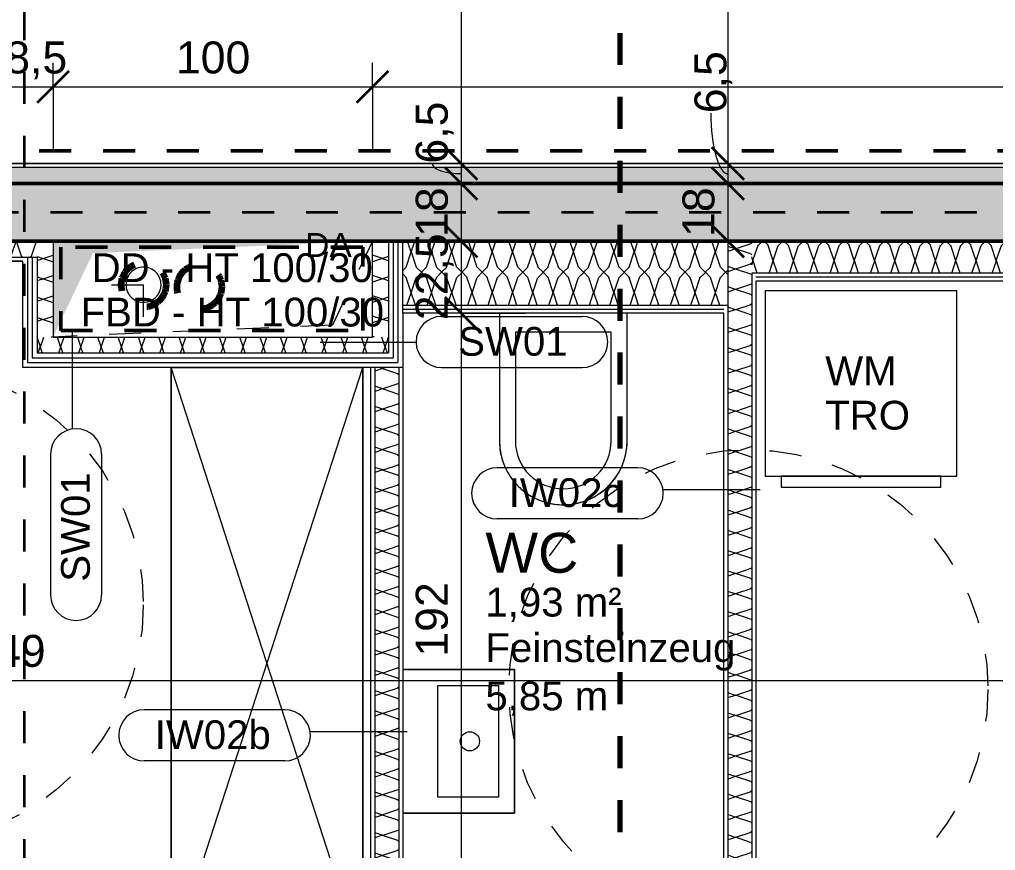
# Model space of a CAD drawing. Header units: metres. Extents: x 3 to 50, y 58.8 to 100.4.
# Drawn here: x 22.153 to 25.208, y 76.394 to 78.994 of the extents above; entities that cross this region are included whole.
import ezdxf

# ---------------------------------------------------------------- set-up
doc = ezdxf.new("R2010")
doc.units = ezdxf.units.M
for name, pattern in [('Achse', [0.009, 0.005, -0.002, 0, -0.002]), ('Strich Punkt', [0.015875, 0.00635, -0.004763, 0, -0.004763]), ('Strich Punkt Mittel', [0.015875, 0.00635, -0.004763, 0, -0.004763]), ('Verdeckt', [0.003, 0.002, -0.001])]:
    doc.linetypes.add(name, pattern=pattern)
for name, color, linetype, lineweight in [('A-DETL-GENF_', 92, 'Continuous', 13), ('A_2D', 7, 'Continuous', 13), ('A_Bemassung-50_', 4, 'Continuous', 9), ('A_Bemassung_', 4, 'Continuous', 9), ('A_Beschriftung_', 7, 'Continuous', 9), ('A_Brandabschnitte', 30, 'Verdeckt', 50), ('A_Decken', 8, 'Continuous', 13), ('A_Durchbruch_Projektion', 8, 'Verdeckt', 5), ('A_Kanal_RW', 150, 'Strich Punkt', 100), ('A_Kanal_SW', 34, 'Strich Punkt', 100), ('A_Moebel', 6, 'Continuous', 13), ('A_Raeume_', 7, 'Continuous', 5), ('A_Raeume_Beschriftung_', 7, 'Continuous', 9), ('A_Raster_', 1, 'Continuous', 9), ('A_Sanitaer', 3, 'Continuous', 13), ('A_Waende', 7, 'Continuous', 13), ('G-ANNO-SYMB_', 111, 'Continuous', 9), ('P-PIPE', 3, 'Continuous', 5), ('P-PIPE-CNTR', 3, 'Continuous', 5), ('Text', 130, 'Continuous', 9)]:
    doc.layers.add(name, color=color, linetype=linetype, lineweight=lineweight)
doc.styles.add('Arial_2', font='arial.ttf', dxfattribs={"height": 0.125})
doc.styles.add('Arial_3', font='arial.ttf', dxfattribs={"height": 0.09})
doc.styles.add('Arial_5', font='arial.ttf', dxfattribs={"height": 0.1})
doc.styles.add('Arial_7', font='arial.ttf', dxfattribs={"height": 0.075})
doc.dimstyles.new('WGA-Bemaßung', dxfattribs={"dimscale": 0.3048, "dimtxt": 0.102026, "dimasz": 0.328084, "dimexe": 0.246063, "dimexo": 0.0625, "dimgap": 0.04101, "dimtad": 1, "dimdec": 1, "dimlfac": 100, "dimrnd": 0.5, "dimdsep": 46, "dimtxsty": 'Arial_5', "dimblk1": 'OBLIQUE', "dimblk2": 'OBLIQUE', "dimsah": 1, "dimcen": 0.09, "dimdle": 0.246063, "dimazin": 2, "dimtfac": 1, "dimtdec": 4, "dimtix": 1, "dimtmove": 0, "dimatfit": 3, "dimfxl": 0.656168, "dimfxlon": 1, "dimtvp": 1, "dimtolj": 1, "dimtzin": 0, "dimarcsym": 2})
doc.dimstyles.new('WGA-Bemaßung_1', dxfattribs={"dimscale": 0.3048, "dimtxt": 0.102026, "dimasz": 0.328084, "dimexe": 0.246063, "dimexo": 0.0625, "dimgap": 0.04101, "dimtad": 1, "dimdec": 1, "dimlfac": 100, "dimrnd": 0.5, "dimdsep": 46, "dimtxsty": 'Arial_5', "dimblk1": 'OBLIQUE', "dimblk2": 'OBLIQUE', "dimsah": 1, "dimcen": 0.09, "dimdle": 0.246063, "dimazin": 2, "dimtfac": 1, "dimtdec": 4, "dimtix": 1, "dimtmove": 1, "dimatfit": 3, "dimfxl": 0.656168, "dimfxlon": 1, "dimtvp": 1, "dimtolj": 1, "dimtzin": 0, "dimarcsym": 2})
doc.dimstyles.new('WGA-Bemaßung_3', dxfattribs={"dimscale": 0.3048, "dimtxt": 0.102026, "dimasz": 0.328084, "dimexe": 0.246063, "dimexo": 0.0625, "dimgap": 0.04101, "dimtad": 1, "dimdec": 1, "dimlfac": 100, "dimrnd": 0.5, "dimdsep": 46, "dimtxsty": 'Arial_5', "dimblk1": 'OBLIQUE', "dimblk2": 'OBLIQUE', "dimsah": 1, "dimcen": 0.09, "dimdle": 0.246063, "dimazin": 2, "dimtfac": 1, "dimtdec": 4, "dimtix": 1, "dimtmove": 0, "dimatfit": 3, "dimfxl": 0.656168, "dimfxlon": 1, "dimtvp": 1, "dimtolj": 1, "dimtzin": 0, "dimarcsym": 2})

# ---------------------------------------------------------------- blocks, each defined once
blk = doc.blocks.new('Symbol_Schatten - Bodendurchbruch_Schatten-V47-263_PP_02OG_BT1')
at = {"layer": 'A-DETL-GENF_'}
blk.add_hatch(color=256, dxfattribs=at).paths.add_polyline_path([(-0.5, -0.15), (-0.375, 0.1125), (0.4995, 0.15), (-0.5, 0.15), (-0.5, 0)])
blk = doc.blocks.new('Symbol_Schatten_Verdeckt_unten - Bodendurchbruch_Schatten_Verdeckt_unten-5766260-263_PP_02OG_BT1')
at = {"layer": 'A_Durchbruch_Projektion'}
for p, q in [((-0.375, 0.1125), (0.5, 0.15)), ((-0.5, -0.15), (-0.375, 0.1125))]:
    blk.add_line(p, q, dxfattribs=at)
blk = doc.blocks.new('Sani_Waschmaschine - 600x600-V41-263_PP_02OG_BT1')
at = {"layer": 'A_Sanitaer'}
for p, q in [((0.5675, 0.5666), (-0.0325, 0.5666)), ((-0.0325, 0.5666), (-0.0325, -0.0134)), ((0.5675, -0.0134), (0.5675, 0.5666)), ((-0.0325, -0.0134), (0.5675, -0.0134)), ((0.0175, -0.0134), (0.0175, -0.0484)), ((0.0238, -0.0134), (0.0175, -0.0134)), ((0.5175, -0.0134), (0.0175, -0.0134)), ((0.0423, -0.0134), (0.0238, -0.0134)), ((0.0721, -0.0134), (0.0423, -0.0134)), ((0.1116, -0.0134), (0.0721, -0.0134)), ((0.159, -0.0134), (0.1116, -0.0134)), ((0.2119, -0.0134), (0.159, -0.0134)), ((0.2675, -0.0134), (0.2119, -0.0134)), ((0.3231, -0.0134), (0.2675, -0.0134)), ((0.376, -0.0134), (0.3231, -0.0134)), ((0.4234, -0.0134), (0.376, -0.0134)), ((0.463, -0.0134), (0.4234, -0.0134)), ((0.4928, -0.0134), (0.463, -0.0134)), ((0.5112, -0.0134), (0.4928, -0.0134)), ((0.5175, -0.0134), (0.5112, -0.0134)), ((0.5175, -0.0484), (0.5175, -0.0134)), ((0.0175, -0.0484), (0.5175, -0.0484)), ((0.0175, -0.0484), (0.5175, -0.0484))]:
    blk.add_line(p, q, dxfattribs=at)
blk = doc.blocks.new('Sani_WC-Wandbasierend - 400x600-V69-263_PP_02OG_BT1')
at = {"layer": 'A_Sanitaer', "lineweight": 5}
for p, q in [((-0.075, 0.5125), (-0.075, 0.1125)), ((-0.075, 0.5125), (-0.075, 0.1125)), ((-0.025, 0.5125), (-0.025, 0.1725)), ((0.275, 0.1725), (0.275, 0.5125)), ((0.325, 0.1125), (0.325, 0.5125)), ((0.325, 0.1125), (0.325, 0.5125)), ((-0.025, 0.1725), (0.275, 0.1725)), ((-0.075, 0.1125), (0.325, 0.1125)), ((-0.075, 0.1125), (0.325, 0.1125))]:
    blk.add_line(p, q, dxfattribs=at)
for radius, start, end in [(0.2, 0, 180), (0.2, 101.334, 112.8529), (0.2, 97.6033, 101.334), (0.2, 82.3967, 97.6033), (0.2, 78.666, 82.3967), (0.2, 67.1471, 78.666), (0.2, 118.3339, 128.1952), (0.2, 112.8529, 118.3339), (0.2, 61.6661, 67.1471), (0.2, 51.8048, 61.6661), (0.2, 134.0719, 143.7338), (0.15, 0, 180), (0.2, 128.1952, 134.0719), (0.2, 45.9281, 51.8048), (0.2, 36.2662, 45.9281), (0.2, 149.4915, 152.0709), (0.2, 143.7338, 149.4915), (0.2, 30.5085, 36.2662), (0.2, 20.149, 30.5085), (0.2, 159.851, 164.7803), (0.2, 152.2044, 159.851), (0.2, 15.2197, 20.149), (0.2, 164.7803, 180), (0.2, 0, 15.2197)]:
    blk.add_arc((0.125, 0.5125), radius, start, end, dxfattribs=at)
blk = doc.blocks.new('Moeb_Schrank - Schrank_2m_60cm-5766265-263_PP_02OG_BT1')
at = {"layer": 'A_Moebel', "color": 8}
for p, q in [((0, 0), (1.85, 0.6)), ((0, 0.6), (1.85, 0)), ((1.85, 0.6), (0, 0.6)), ((0, 0.6), (0, 0)), ((0, 0), (0, 0.6)), ((0, 0.6), (1.85, 0.6)), ((1.85, 0), (1.85, 0.6)), ((1.85, 0.6), (1.85, 0)), ((0, 0), (1.85, 0)), ((1.85, 0), (0, 0))]:
    blk.add_line(p, q, dxfattribs=at)
blk = doc.blocks.new('Sani_Handwaschbecken_Wandbasiert_eckig - 450 x 350-V77-263_PP_02OG_BT1')
at = {"layer": 'A_Sanitaer', "lineweight": 5}
for p, q in [((0.3476, 0.4), (-0.1024, 0.4)), ((-0.1024, 0.4), (-0.1024, 0.05)), ((-0.1024, 0.05), (-0.1024, 0.4)), ((-0.1024, 0.4), (0.3476, 0.4)), ((0.3476, 0.05), (0.3476, 0.4)), ((0.3476, 0.4), (0.3476, 0.05)), ((-0.0524, 0.16), (-0.0524, 0.35)), ((-0.0524, 0.35), (0.2976, 0.35)), ((0.2976, 0.35), (0.2976, 0.16)), ((0.2976, 0.16), (-0.0524, 0.16))]:
    blk.add_line(p, q, dxfattribs=at)
blk.add_circle((0.1226, 0.26), 0.03, dxfattribs=at)
blk = doc.blocks.new('DIMBLOCK210-263_PP_02OG_BT1')
at = {"layer": 'A_Bemassung-50_', "transparency": 16777216}
for p, q in [((15.3327, 76.926), (15.3327, 77.126)), ((28.8227, 76.926), (28.8227, 77.126)), ((15.3327, 76.926), (28.8227, 76.926)), ((15.3327, 76.926), (15.3327, 76.851)), ((28.8227, 76.926), (28.8227, 76.851))]:
    blk.add_line(p, q, dxfattribs=at)
at = {"layer": 'A_Bemassung-50_', "lineweight": 35, "transparency": 16777216}
for p, q in [((15.3327, 76.926), (15.3827, 76.976)), ((28.8227, 76.926), (28.8727, 76.976)), ((15.3327, 76.926), (15.2827, 76.876)), ((28.8227, 76.926), (28.7727, 76.876))]:
    blk.add_line(p, q, dxfattribs=at)
at = {"layer": 'A_Bemassung-50_', "color": 0, "transparency": 16777216, "insert": (21.9238, 77.0683), "char_height": 0.1, "width": 0.369177, "attachment_point": 1, "line_spacing_factor": 0.941778, "style": 'Arial_5'}
blk.add_mtext('1349', dxfattribs=at)
blk = doc.blocks.new('_Oblique')
at = {"color": 0, "linetype": 'ByBlock', "lineweight": -2}
blk.add_line((-0.5, -0.5), (0.5, 0.5), dxfattribs=at)
blk = doc.blocks.new('DIMBLOCK263-263_PP_02OG_BT1')
at = {"layer": 'A_Bemassung-50_', "lineweight": 35, "transparency": 16777216}
for p, q in [((24.3708, 80.093), (24.3208, 80.143)), ((24.3708, 80.093), (24.4208, 80.043)), ((24.3708, 78.543), (24.3208, 78.593)), ((24.3708, 78.543), (24.4208, 78.493))]:
    blk.add_line(p, q, dxfattribs=at)
at = {"layer": 'A_Bemassung-50_', "transparency": 16777216}
for p, q in [((24.3708, 80.093), (24.2958, 80.093)), ((24.3708, 80.093), (24.3708, 78.543)), ((24.3708, 80.093), (24.5708, 80.093)), ((24.3708, 78.543), (24.2958, 78.543)), ((24.3708, 78.543), (24.5708, 78.543))]:
    blk.add_line(p, q, dxfattribs=at)
at = {"layer": 'A_Bemassung-50_', "color": 0, "transparency": 16777216, "insert": (24.2284, 79.2026), "char_height": 0.1, "width": 0.276883, "attachment_point": 1, "rotation": 90, "line_spacing_factor": 0.941778, "style": 'Arial_5'}
blk.add_mtext('155', dxfattribs=at)
blk = doc.blocks.new('DIMBLOCK264-263_PP_02OG_BT1')
at = {"layer": 'A_Bemassung-50_', "lineweight": 35, "transparency": 16777216}
for p, q in [((24.3708, 78.543), (24.3208, 78.593)), ((24.3708, 78.543), (24.4208, 78.493)), ((24.3708, 78.4805), (24.3208, 78.5305)), ((24.3708, 78.4805), (24.4208, 78.4305))]:
    blk.add_line(p, q, dxfattribs=at)
at = {"layer": 'A_Bemassung-50_', "transparency": 16777216}
for p, q in [((24.3708, 78.543), (24.2958, 78.543)), ((24.3708, 78.543), (24.3708, 78.4805)), ((24.3708, 78.543), (24.5708, 78.543)), ((24.3708, 78.4805), (24.2958, 78.4805)), ((24.3708, 78.4805), (24.5708, 78.4805))]:
    blk.add_line(p, q, dxfattribs=at)
blk.add_ellipse((24.3708, 78.7007), major_axis=(0, 0.189), ratio=0.283141, start_param=1.570796, end_param=3.141593, dxfattribs=at)
at = {"layer": 'A_Bemassung-50_', "color": 0, "transparency": 16777216, "insert": (24.2659, 78.7007), "char_height": 0.1, "width": 0.231677, "attachment_point": 1, "rotation": 90, "line_spacing_factor": 0.941778, "style": 'Arial_5'}
blk.add_mtext('6,5', dxfattribs=at)
blk = doc.blocks.new('DIMBLOCK265-263_PP_02OG_BT1')
at = {"layer": 'A_Bemassung-50_', "lineweight": 35, "transparency": 16777216}
for p, q in [((24.3708, 78.4805), (24.3208, 78.5305)), ((24.3708, 78.4805), (24.4208, 78.4305)), ((24.3708, 78.3005), (24.3208, 78.3505)), ((24.3708, 78.3005), (24.4208, 78.2505))]:
    blk.add_line(p, q, dxfattribs=at)
at = {"layer": 'A_Bemassung-50_', "transparency": 16777216}
for p, q in [((24.3708, 78.4805), (24.2958, 78.4805)), ((24.3708, 78.4805), (24.3708, 78.3005)), ((24.3708, 78.4805), (24.5708, 78.4805)), ((24.3708, 78.3005), (24.2958, 78.3005)), ((24.3708, 78.3005), (24.5708, 78.3005))]:
    blk.add_line(p, q, dxfattribs=at)
at = {"layer": 'A_Bemassung-50_', "color": 0, "transparency": 16777216, "insert": (24.2284, 78.3136), "char_height": 0.1, "width": 0.184588, "attachment_point": 1, "rotation": 90, "line_spacing_factor": 0.941778, "style": 'Arial_5'}
blk.add_mtext('18', dxfattribs=at)
blk = doc.blocks.new('DIMBLOCK266-263_PP_02OG_BT1')
at = {"layer": 'A_Bemassung-50_', "lineweight": 35, "transparency": 16777216}
for p, q in [((24.3708, 78.3005), (24.3208, 78.3505)), ((24.3708, 78.3005), (24.4208, 78.2505)), ((24.3708, 71.178), (24.3208, 71.228)), ((24.3708, 71.178), (24.4208, 71.128))]:
    blk.add_line(p, q, dxfattribs=at)
at = {"layer": 'A_Bemassung-50_', "transparency": 16777216}
for p, q in [((24.3708, 78.3005), (24.2958, 78.3005)), ((24.3708, 78.3005), (24.3708, 71.103)), ((24.3708, 78.3005), (24.5708, 78.3005)), ((24.3708, 71.178), (24.2958, 71.178)), ((24.3708, 71.178), (24.5708, 71.178))]:
    blk.add_line(p, q, dxfattribs=at)
at = {"layer": 'A_Bemassung-50_', "color": 0, "transparency": 16777216, "insert": (24.2284, 74.5658), "char_height": 0.1, "width": 0.416266, "attachment_point": 1, "rotation": 90, "line_spacing_factor": 0.941778, "style": 'Arial_5'}
blk.add_mtext('712,5', dxfattribs=at)
blk = doc.blocks.new('BS_Wand_Lollipop - rechts_oben-2026913-263_PP_02OG_BT1')
at = {"layer": 'A_Beschriftung_'}
for p, q in [((0.0046, 0.0016), (0.0134, 0.0016)), ((-0.003, 0), (0.003, 0)), ((0.0046, -0.0016), (0.0134, -0.0016))]:
    blk.add_line(p, q, dxfattribs=at)
for centre, start, end in [((0.0046, 0), 90, 270), ((0.0134, 0), 270, 90)]:
    blk.add_arc(centre, 0.0016, start, end, dxfattribs=at)
blk = doc.blocks.new('DIMBLOCK538-263_PP_02OG_BT1')
at = {"layer": 'A_Bemassung-50_', "transparency": 16777216}
for p, q in [((22.0727, 78.7829), (22.0727, 78.9829)), ((22.2577, 78.7829), (22.2577, 78.8579)), ((22.0727, 78.7829), (22.2577, 78.7829)), ((22.0727, 78.7829), (22.0727, 78.7079)), ((22.2577, 78.7829), (22.2577, 78.5829))]:
    blk.add_line(p, q, dxfattribs=at)
at = {"layer": 'A_Bemassung-50_', "lineweight": 35, "transparency": 16777216}
for p, q in [((22.0727, 78.7829), (22.1227, 78.8329)), ((22.2577, 78.7829), (22.3077, 78.8329)), ((22.0727, 78.7829), (22.0227, 78.7329)), ((22.2577, 78.7829), (22.2077, 78.7329))]:
    blk.add_line(p, q, dxfattribs=at)
at = {"layer": 'A_Bemassung-50_', "color": 0, "transparency": 16777216, "insert": (22.0302, 78.9252), "char_height": 0.1, "width": 0.323972, "attachment_point": 1, "line_spacing_factor": 0.941778, "style": 'Arial_5'}
blk.add_mtext('18,5', dxfattribs=at)
blk = doc.blocks.new('DIMBLOCK539-263_PP_02OG_BT1')
at = {"layer": 'A_Bemassung-50_', "transparency": 16777216}
for p, q in [((22.2577, 78.7829), (22.2577, 78.8579)), ((23.2577, 78.7829), (23.2577, 78.8579)), ((22.2577, 78.7829), (23.2577, 78.7829)), ((22.2577, 78.7829), (22.2577, 78.5829)), ((23.2577, 78.7829), (23.2577, 78.5829))]:
    blk.add_line(p, q, dxfattribs=at)
at = {"layer": 'A_Bemassung-50_', "lineweight": 35, "transparency": 16777216}
for p, q in [((22.2577, 78.7829), (22.3077, 78.8329)), ((23.2577, 78.7829), (23.3077, 78.8329)), ((22.2577, 78.7829), (22.2077, 78.7329)), ((23.2577, 78.7829), (23.2077, 78.7329))]:
    blk.add_line(p, q, dxfattribs=at)
at = {"layer": 'A_Bemassung-50_', "color": 0, "transparency": 16777216, "insert": (22.6423, 78.9252), "char_height": 0.1, "width": 0.276883, "attachment_point": 1, "line_spacing_factor": 0.941778, "style": 'Arial_5'}
blk.add_mtext('100', dxfattribs=at)
blk = doc.blocks.new('DIMBLOCK540-263_PP_02OG_BT1')
at = {"layer": 'A_Bemassung-50_', "transparency": 16777216}
for p, q in [((23.2577, 78.7829), (23.2577, 78.8579)), ((28.8227, 78.7829), (28.8227, 78.8579)), ((23.2577, 78.7829), (28.8227, 78.7829)), ((23.2577, 78.7829), (23.2577, 78.5829)), ((28.8227, 78.7829), (28.8227, 78.5829))]:
    blk.add_line(p, q, dxfattribs=at)
at = {"layer": 'A_Bemassung-50_', "lineweight": 35, "transparency": 16777216}
for p, q in [((23.2577, 78.7829), (23.3077, 78.8329)), ((28.8227, 78.7829), (28.8727, 78.8329)), ((23.2577, 78.7829), (23.2077, 78.7329)), ((28.8227, 78.7829), (28.7727, 78.7329))]:
    blk.add_line(p, q, dxfattribs=at)
at = {"layer": 'A_Bemassung-50_', "color": 0, "transparency": 16777216, "insert": (25.8667, 78.9252), "char_height": 0.1, "width": 0.416266, "attachment_point": 1, "line_spacing_factor": 0.941778, "style": 'Arial_5'}
blk.add_mtext('556,5', dxfattribs=at)
blk = doc.blocks.new('DIMBLOCK638-263_PP_02OG_BT1')
at = {"layer": 'A_Bemassung-50_', "lineweight": 35, "transparency": 16777216}
for p, q in [((23.5357, 80.093), (23.4857, 80.143)), ((23.5357, 80.093), (23.5857, 80.043)), ((23.5357, 78.543), (23.4857, 78.593)), ((23.5357, 78.543), (23.5857, 78.493))]:
    blk.add_line(p, q, dxfattribs=at)
at = {"layer": 'A_Bemassung-50_', "transparency": 16777216}
for p, q in [((23.5357, 80.093), (23.4607, 80.093)), ((23.5357, 80.093), (23.5357, 78.543)), ((23.5357, 80.093), (23.7357, 80.093)), ((23.5357, 78.543), (23.4607, 78.543)), ((23.5357, 78.543), (23.7357, 78.543))]:
    blk.add_line(p, q, dxfattribs=at)
at = {"layer": 'A_Bemassung-50_', "color": 0, "transparency": 16777216, "insert": (23.3934, 79.2026), "char_height": 0.1, "width": 0.276883, "attachment_point": 1, "rotation": 90, "line_spacing_factor": 0.941778, "style": 'Arial_5'}
blk.add_mtext('155', dxfattribs=at)
blk = doc.blocks.new('DIMBLOCK639-263_PP_02OG_BT1')
at = {"layer": 'A_Bemassung-50_', "lineweight": 35, "transparency": 16777216}
for p, q in [((23.5357, 78.543), (23.4857, 78.593)), ((23.5357, 78.543), (23.5857, 78.493)), ((23.5357, 78.4805), (23.4857, 78.5305)), ((23.5357, 78.4805), (23.5857, 78.4305))]:
    blk.add_line(p, q, dxfattribs=at)
at = {"layer": 'A_Bemassung-50_', "transparency": 16777216}
for p, q in [((23.5357, 78.543), (23.4607, 78.543)), ((23.5357, 78.543), (23.5357, 78.4805)), ((23.5357, 78.543), (23.7357, 78.543)), ((23.5357, 78.4805), (23.4607, 78.4805)), ((23.5357, 78.4805), (23.7357, 78.4805))]:
    blk.add_line(p, q, dxfattribs=at)
blk.add_ellipse((23.5357, 78.5429), major_axis=(0.091, 0), ratio=0.342055, start_param=3.141593, end_param=4.712389, dxfattribs=at)
at = {"layer": 'A_Bemassung-50_', "color": 0, "transparency": 16777216, "insert": (23.3934, 78.5429), "char_height": 0.1, "width": 0.231677, "attachment_point": 1, "rotation": 90, "line_spacing_factor": 0.941778, "style": 'Arial_5'}
blk.add_mtext('6,5', dxfattribs=at)
blk = doc.blocks.new('DIMBLOCK640-263_PP_02OG_BT1')
at = {"layer": 'A_Bemassung-50_', "lineweight": 35, "transparency": 16777216}
for p, q in [((23.5357, 78.4805), (23.4857, 78.5305)), ((23.5357, 78.4805), (23.5857, 78.4305)), ((23.5357, 78.3005), (23.4857, 78.3505)), ((23.5357, 78.3005), (23.5857, 78.2505))]:
    blk.add_line(p, q, dxfattribs=at)
at = {"layer": 'A_Bemassung-50_', "transparency": 16777216}
for p, q in [((23.5357, 78.4805), (23.4607, 78.4805)), ((23.5357, 78.4805), (23.5357, 78.3005)), ((23.5357, 78.4805), (23.7357, 78.4805)), ((23.5357, 78.3005), (23.4607, 78.3005)), ((23.5357, 78.3005), (23.7357, 78.3005))]:
    blk.add_line(p, q, dxfattribs=at)
at = {"layer": 'A_Bemassung-50_', "color": 0, "transparency": 16777216, "insert": (23.3934, 78.3136), "char_height": 0.1, "width": 0.184588, "attachment_point": 1, "rotation": 90, "line_spacing_factor": 0.941778, "style": 'Arial_5'}
blk.add_mtext('18', dxfattribs=at)
blk = doc.blocks.new('DIMBLOCK641-263_PP_02OG_BT1')
at = {"layer": 'A_Bemassung-50_', "lineweight": 35, "transparency": 16777216}
for p, q in [((23.5357, 78.3005), (23.4857, 78.3505)), ((23.5357, 78.3005), (23.5857, 78.2505)), ((23.5357, 78.0755), (23.4857, 78.1255)), ((23.5357, 78.0755), (23.5857, 78.0255))]:
    blk.add_line(p, q, dxfattribs=at)
at = {"layer": 'A_Bemassung-50_', "transparency": 16777216}
for p, q in [((23.5357, 78.3005), (23.4607, 78.3005)), ((23.5357, 78.3005), (23.5357, 78.0755)), ((23.5357, 78.3005), (23.7357, 78.3005)), ((23.5357, 78.0755), (23.4607, 78.0755)), ((23.5357, 78.0755), (23.7357, 78.0755))]:
    blk.add_line(p, q, dxfattribs=at)
at = {"layer": 'A_Bemassung-50_', "color": 0, "transparency": 16777216, "insert": (23.3934, 78.053), "char_height": 0.1, "width": 0.323972, "attachment_point": 1, "rotation": 90, "line_spacing_factor": 0.941778, "style": 'Arial_5'}
blk.add_mtext('22,5', dxfattribs=at)
blk = doc.blocks.new('DIMBLOCK642-263_PP_02OG_BT1')
at = {"layer": 'A_Bemassung-50_', "lineweight": 35, "transparency": 16777216}
for p, q in [((23.5357, 78.0755), (23.4857, 78.1255)), ((23.5357, 78.0755), (23.5857, 78.0255)), ((23.5357, 76.1555), (23.4857, 76.2055)), ((23.5357, 76.1555), (23.5857, 76.1055))]:
    blk.add_line(p, q, dxfattribs=at)
at = {"layer": 'A_Bemassung-50_', "transparency": 16777216}
for p, q in [((23.5357, 78.0755), (23.4607, 78.0755)), ((23.5357, 78.0755), (23.5357, 76.1555)), ((23.5357, 78.0755), (23.7357, 78.0755)), ((23.5357, 76.1555), (23.4607, 76.1555)), ((23.5357, 76.1555), (23.7357, 76.1555))]:
    blk.add_line(p, q, dxfattribs=at)
at = {"layer": 'A_Bemassung-50_', "color": 0, "transparency": 16777216, "insert": (23.3934, 77.0001), "char_height": 0.1, "width": 0.276883, "attachment_point": 1, "rotation": 90, "line_spacing_factor": 0.941778, "style": 'Arial_5'}
blk.add_mtext('192', dxfattribs=at)
blk = doc.blocks.new('BS_Wand_Lollipop - links_unten-2026911-263_PP_02OG_BT1')
at = {"layer": 'A_Beschriftung_'}
for p, q in [((-0.00467, 0.001367), (-0.01347, 0.001367)), ((-0.003087, 0), (0.003, 0)), ((-0.00467, -0.001833), (-0.01347, -0.001833))]:
    blk.add_line(p, q, dxfattribs=at)
for centre, start, end in [((-0.01347, -0.000233), 90, 270), ((-0.00467, -0.000233), 270, 90)]:
    blk.add_arc(centre, 0.0016, start, end, dxfattribs=at)

msp = doc.modelspace()

# ---------------------------------------------------------------- hatches: boundary and pattern name
at = {"layer": 'A_Waende', "lineweight": 5}
h = msp.add_hatch(dxfattribs=at)
h.set_pattern_fill('FP_14', color=250, angle=-225, style=0, pattern_type=2)
h.set_pattern_definition([(225, (28.90794, 78.54259), (-0.12700345, -0.2539998), [0.02245, -0.15715]), (225, (28.85986, 78.43228), (-0.12700345, -0.2539998), [0.02245, -0.15715]), (225, (28.8443, 78.54259), (-0.12700345, -0.2539998), [0.02245, -0.15715]), (225, (28.79692, 78.43158), (-0.12700345, -0.2539998), [0.02245, -0.15715]), (251.565, (28.892383, 78.527036), (-0.12700069, -0.50799766), [0.0502, -0.35141]), (251.565, (28.87612, 78.47966), (-0.12700069, -0.50799766), [0.0502, -0.35141]), (251.565, (28.828743, 78.527036), (-0.12700069, -0.50799766), [0.0502, -0.35141]), (251.565, (28.81248, 78.47966), (-0.12700069, -0.50799766), [0.0502, -0.35141]), (315, (28.89168, 78.43158), (-0.12700345, 0.2539998), [0.02245, -0.15715]), (315, (28.8443, 78.54259), (-0.12700345, 0.2539998), [0.02245, -0.15715]), (315, (28.82804, 78.43158), (-0.12700345, 0.2539998), [0.02245, -0.15715]), (315, (28.78066, 78.54259), (-0.12700345, 0.2539998), [0.02245, -0.15715]), (288.435, (28.87612, 78.47966), (-0.12700069, 0.50799766), [0.0502, -0.35141]), (288.435, (28.859856, 78.527036), (-0.12700069, 0.50799766), [0.0502, -0.35141]), (288.435, (28.81248, 78.47966), (-0.12700069, 0.50799766), [0.0502, -0.35141]), (288.435, (28.796217, 78.527036), (-0.12700069, 0.50799766), [0.0502, -0.35141])])
h.paths.add_polyline_path([(21.0277, 78.4805), (21.0527, 78.4805), (21.0527, 78.5305), (15.5127, 78.5305), (15.5127, 78.4805), (20.234, 78.4805)])
h.paths.add_polyline_path([(42.2184, 78.4805), (42.3027, 78.4805), (42.3027, 78.5305), (36.6327, 78.5305), (36.6327, 78.4805), (41.9573, 78.4805)])
h.paths.add_polyline_path([(30.132, 78.4805), (35.6127, 78.4805), (35.6127, 78.5305), (22.0727, 78.5305), (22.0727, 78.4805), (29.0027, 78.4805)])
h = msp.add_hatch(dxfattribs=at)
h.set_pattern_fill('FP_4', color=250, style=0, pattern_type=2)
h.set_pattern_definition([(45, (0, 0), (-0.08980256, 0.08980256), []), (45, (0.0898, 0), (-0.08980256, 0.08980256), [0.0635, -0.03175])])
h.paths.add_polyline_path([(20.5875, 78.3005), (21.0527, 78.3005), (21.0527, 78.4805), (15.5127, 78.4805), (15.5127, 78.3005), (20.4915, 78.3005)])
h.paths.add_polyline_path([(23.3527, 78.3005), (35.6127, 78.3005), (35.6127, 78.4805), (22.0727, 78.4805), (22.0727, 78.3005), (23.3377, 78.3005)])
h.paths.add_polyline_path([(36.7527, 78.3005), (42.3027, 78.3005), (42.3027, 78.4805), (36.6327, 78.4805), (36.6327, 78.3005), (36.7352, 78.3005)])
h = msp.add_hatch(dxfattribs=at)
h.set_pattern_fill('FP_168', color=250, angle=135, style=0, pattern_type=2)
h.set_pattern_definition([(45, (21.28533, 78.23854), (0.1270034, 0.254), [0.02245, -0.15715]), (45, (21.3327, 78.34955), (0.1270034, 0.254), [0.02245, -0.15715]), (45, (21.34826, 78.23783), (0.1270034, 0.254), [0.02245, -0.15715]), (45, (21.39634, 78.34955), (0.1270034, 0.254), [0.02245, -0.15715]), (71.565, (21.300885, 78.254093), (0.1270007, 0.5079977), [0.0502, -0.35141]), (71.565, (21.31715, 78.30147), (0.1270007, 0.5079977), [0.0502, -0.35141]), (71.565, (21.364524, 78.254093), (0.1270007, 0.5079977), [0.0502, -0.35141]), (71.565, (21.380788, 78.30147), (0.1270007, 0.5079977), [0.0502, -0.35141]), (135, (21.300885, 78.34885), (0.1270034, -0.254), [0.02245, -0.15715]), (135, (21.34826, 78.23783), (0.1270034, -0.254), [0.02245, -0.15715]), (135, (21.36452, 78.34885), (0.1270034, -0.254), [0.02245, -0.15715]), (135, (21.4119, 78.23783), (0.1270034, -0.254), [0.02245, -0.15715]), (108.435, (21.31715, 78.30147), (0.1270007, -0.5079977), [0.0502, -0.35141]), (108.435, (21.332704, 78.253386), (0.1270007, -0.5079977), [0.0502, -0.35141]), (108.435, (21.380788, 78.30147), (0.1270007, -0.5079977), [0.0502, -0.35141]), (108.435, (21.396344, 78.253386), (0.1270007, -0.5079977), [0.0502, -0.35141])])
h.paths.add_polyline_path([(22.2077, 78.2505), (22.2077, 78.3005), (22.0727, 78.3005), (22.0727, 78.2505), (22.1927, 78.2505)])
h.paths.add_polyline_path([(20.4077, 78.2505), (21.0527, 78.2505), (21.0527, 78.3005), (20.3952, 78.3005), (20.3952, 78.2505)])
h = msp.add_hatch(dxfattribs=at)
h.set_pattern_fill('FP_119', color=250, angle=-45, style=0, pattern_type=2)
h.set_pattern_definition([(315, (22.16285, 78.15015), (0.254, -0.127003), [0.02245, -0.15715]), (315, (22.27386, 78.10277), (0.254, -0.127003), [0.02245, -0.15715]), (315, (22.16285, 78.08651), (0.254, -0.127003), [0.02245, -0.15715]), (315, (22.27386, 78.03913), (0.254, -0.127003), [0.02245, -0.15715]), (341.565, (22.178404, 78.134592), (0.507998, -0.127001), [0.0502, -0.35141]), (341.565, (22.226487, 78.119036), (0.507998, -0.127001), [0.0502, -0.35141]), (341.565, (22.178404, 78.070953), (0.5079977, -0.127001), [0.0502, -0.35141]), (341.565, (22.226487, 78.055396), (0.5079977, -0.127001), [0.0502, -0.35141]), (45, (22.27316, 78.13459), (-0.254, -0.127003), [0.02245, -0.15715]), (45, (22.16285, 78.08651), (-0.254, -0.127003), [0.02245, -0.15715]), (45, (22.27386, 78.07166), (-0.254, -0.127003), [0.02245, -0.15715]), (45, (22.16214, 78.02358), (-0.254, -0.127003), [0.02245, -0.15715]), (18.435, (22.226487, 78.119036), (-0.507998, -0.127001), [0.0502, -0.35141]), (18.435, (22.17911, 78.102772), (-0.507998, -0.127001), [0.0502, -0.35141]), (18.435, (22.226487, 78.055396), (-0.5079977, -0.127001), [0.0502, -0.35141]), (18.435, (22.178404, 78.03984), (-0.5079977, -0.1270007), [0.0502, -0.35141])])
h.paths.add_polyline_path([(22.2077, 78.0005), (22.2577, 78.0005), (22.2577, 78.3005), (22.2077, 78.3005), (22.2077, 78.0032)])
h = msp.add_hatch(dxfattribs=at)
h.set_pattern_fill('FP_40', color=250, angle=315, style=0, pattern_type=2)
h.set_pattern_definition([(135, (23.35291, 78.15086), (-0.254, 0.127003), [0.02245, -0.15715]), (135, (23.24189, 78.19823), (-0.254, 0.127003), [0.02245, -0.15715]), (135, (23.3522, 78.21379), (-0.254, 0.127003), [0.02245, -0.15715]), (135, (23.24189, 78.26187), (-0.254, 0.127003), [0.02245, -0.15715]), (161.565, (23.337352, 78.166412), (-0.507998, 0.127001), [0.0502, -0.35141]), (161.565, (23.28927, 78.18197), (-0.507998, 0.127001), [0.0502, -0.35141]), (161.565, (23.336645, 78.229345), (-0.5079977, 0.127001), [0.0502, -0.35141]), (161.565, (23.28927, 78.245608), (-0.5079977, 0.127001), [0.0502, -0.35141]), (225, (23.24119, 78.16641), (0.254, 0.127003), [0.02245, -0.15715]), (225, (23.3522, 78.21379), (0.254, 0.127003), [0.02245, -0.15715]), (225, (23.24119, 78.23005), (0.254, 0.127003), [0.02245, -0.15715]), (225, (23.3522, 78.27743), (0.254, 0.127003), [0.02245, -0.15715]), (198.435, (23.28927, 78.18197), (0.507998, 0.127001), [0.0502, -0.35141]), (198.435, (23.336645, 78.19823), (0.507998, 0.127001), [0.0502, -0.35141]), (198.435, (23.28927, 78.245608), (0.5079977, 0.127001), [0.0502, -0.35141]), (198.435, (23.336645, 78.26187), (0.5079977, 0.1270007), [0.0502, -0.35141])])
h.paths.add_polyline_path([(23.3077, 78.0005), (23.3077, 78.3005), (23.2577, 78.3005), (23.2577, 78.0005)])
h = msp.add_hatch(dxfattribs=at)
h.set_pattern_fill('FP_113', color=250, angle=135, style=0, pattern_type=2)
h.set_pattern_definition([(45, (23.85495, 78.0759), (0.127003, 0.254), [0.02245, -0.15715]), (45, (23.90304, 78.18621), (0.127003, 0.254), [0.02245, -0.15715]), (45, (23.91859, 78.0759), (0.127003, 0.254), [0.02245, -0.15715]), (45, (23.96597, 78.18692), (0.127003, 0.254), [0.02245, -0.15715]), (71.565, (23.87051, 78.09146), (0.1270007, 0.5079977), [0.0502, -0.35141]), (71.565, (23.886774, 78.138835), (0.1270007, 0.5079977), [0.0502, -0.35141]), (71.565, (23.93415, 78.09146), (0.1270007, 0.5079977), [0.0502, -0.35141]), (71.565, (23.950414, 78.138835), (0.1270007, 0.5079977), [0.0502, -0.35141]), (135, (23.87122, 78.18692), (0.127003, -0.254), [0.02245, -0.15715]), (135, (23.91859, 78.0759), (0.127003, -0.254), [0.02245, -0.15715]), (135, (23.93486, 78.18692), (0.127003, -0.254), [0.02245, -0.15715]), (135, (23.98223, 78.0759), (0.127003, -0.254), [0.02245, -0.15715]), (108.435, (23.886774, 78.138835), (0.1270007, -0.5079977), [0.0502, -0.35141]), (108.435, (23.903038, 78.09146), (0.1270007, -0.5079977), [0.0502, -0.35141]), (108.435, (23.950414, 78.138835), (0.1270007, -0.5079977), [0.0502, -0.35141]), (108.435, (23.966677, 78.09146), (0.1270007, -0.5079977), [0.0502, -0.35141])])
h.paths.add_polyline_path([(24.3577, 78.1005), (24.3702, 78.1005), (24.3702, 78.3005), (23.3527, 78.3005), (23.3527, 78.1005), (23.769, 78.1005)])
h = msp.add_hatch(dxfattribs=at)
h.set_pattern_fill('FP_109', color=250, angle=315, style=0, pattern_type=2)
h.set_pattern_definition([(135, (24.45812, 77.22808), (-0.254, 0.1270034), [0.02245, -0.15715]), (135, (24.34639, 77.276165), (-0.254, 0.1270034), [0.02245, -0.15715]), (135, (24.45812, 77.29172), (-0.254, 0.1270034), [0.02245, -0.15715]), (135, (24.3471, 77.3391), (-0.254, 0.1270034), [0.02245, -0.15715]), (161.565, (24.441853, 77.244345), (-0.5079977, 0.1270007), [0.0502, -0.35141]), (161.565, (24.39377, 77.2599), (-0.5079977, 0.1270007), [0.0502, -0.35141]), (161.565, (24.441853, 77.307984), (-0.5079977, 0.1270007), [0.0502, -0.35141]), (161.565, (24.39377, 77.32354), (-0.5079977, 0.1270007), [0.0502, -0.35141]), (225, (24.34639, 77.24364), (0.254, 0.1270034), [0.02245, -0.15715]), (225, (24.45812, 77.29172), (0.254, 0.1270034), [0.02245, -0.15715]), (225, (24.34639, 77.30728), (0.254, 0.1270034), [0.02245, -0.15715]), (225, (24.45741, 77.35465), (0.254, 0.1270034), [0.02245, -0.15715]), (198.435, (24.39377, 77.2599), (0.5079977, 0.1270007), [0.0502, -0.35141]), (198.435, (24.441853, 77.275457), (0.5079977, 0.1270007), [0.0502, -0.35141]), (198.435, (24.39377, 77.32354), (0.5079977, 0.1270007), [0.0502, -0.35141]), (198.435, (24.441853, 77.339097), (0.5079977, 0.1270007), [0.0502, -0.35141])])
h.paths.add_polyline_path([(24.3702, 76.143), (24.4452, 76.143), (24.4452, 78.3005), (24.3702, 78.3005), (24.3702, 76.1555)])
h = msp.add_hatch(dxfattribs=at)
h.set_pattern_fill('FP_110', color=250, angle=135, style=0, pattern_type=2)
h.set_pattern_definition([(45, (25.87799, 78.1756), (0.1270034, 0.254), [0.02245, -0.15715]), (45, (25.92536, 78.28662), (0.1270034, 0.254), [0.02245, -0.15715]), (45, (25.94163, 78.1756), (0.1270034, 0.254), [0.02245, -0.15715]), (45, (25.989, 78.28662), (0.1270034, 0.254), [0.02245, -0.15715]), (71.565, (25.893543, 78.19116), (0.1270007, 0.5079977), [0.0502, -0.35141]), (71.565, (25.9091, 78.239244), (0.1270007, 0.5079977), [0.0502, -0.35141]), (71.565, (25.957183, 78.19116), (0.1270007, 0.5079977), [0.0502, -0.35141]), (71.565, (25.97274, 78.239244), (0.1270007, 0.5079977), [0.0502, -0.35141]), (135, (25.89354, 78.28733), (0.1270034, -0.254), [0.02245, -0.15715]), (135, (25.94163, 78.1756), (0.1270034, -0.254), [0.02245, -0.15715]), (135, (25.95648, 78.28662), (0.1270034, -0.254), [0.02245, -0.15715]), (135, (26.00527, 78.1756), (0.1270034, -0.254), [0.02245, -0.15715]), (108.435, (25.9091, 78.239244), (0.1270007, -0.5079977), [0.0502, -0.35141]), (108.435, (25.925363, 78.191868), (0.1270007, -0.5079977), [0.0502, -0.35141]), (108.435, (25.97274, 78.239244), (0.1270007, -0.5079977), [0.0502, -0.35141]), (108.435, (25.989003, 78.191868), (0.1270007, -0.5079977), [0.0502, -0.35141])])
h.paths.add_polyline_path([(27.2852, 78.2005), (27.2852, 78.3005), (24.4452, 78.3005), (24.4452, 78.2005), (27.2102, 78.2005)])
h = msp.add_hatch(dxfattribs=at)
h.set_pattern_fill('FP_39', color=250, angle=135, style=0, pattern_type=2)
h.set_pattern_definition([(45, (22.75823, 77.90549), (0.127003, 0.254), [0.02245, -0.15715]), (45, (22.80561, 78.016505), (0.127003, 0.254), [0.02245, -0.15715]), (45, (22.82116, 77.9062), (0.127003, 0.254), [0.02245, -0.15715]), (45, (22.86925, 78.016505), (0.127003, 0.254), [0.02245, -0.15715]), (71.565, (22.77379, 77.921046), (0.1270007, 0.5079977), [0.0502, -0.35141]), (71.565, (22.789344, 77.96913), (0.1270007, 0.5079977), [0.0502, -0.35141]), (71.565, (22.83672, 77.921753), (0.1270007, 0.5079977), [0.0502, -0.35141]), (71.565, (22.852984, 77.96913), (0.1270007, 0.5079977), [0.0502, -0.35141]), (135, (22.77308, 78.016505), (0.127003, -0.254), [0.02245, -0.15715]), (135, (22.82116, 77.9062), (0.127003, -0.254), [0.02245, -0.15715]), (135, (22.83672, 78.016505), (0.127003, -0.254), [0.02245, -0.15715]), (135, (22.8841, 77.90549), (0.127003, -0.254), [0.02245, -0.15715]), (108.435, (22.789344, 77.96913), (0.1270007, -0.5079977), [0.0502, -0.35141]), (108.435, (22.805608, 77.921753), (0.1270007, -0.5079977), [0.0502, -0.35141]), (108.435, (22.852984, 77.96913), (0.1270007, -0.5079977), [0.0502, -0.35141]), (108.435, (22.86854, 77.921046), (0.1270007, -0.5079977), [0.0502, -0.35141])])
h.paths.add_polyline_path([(22.6527, 77.9505), (23.3077, 77.9505), (23.3077, 78.0005), (22.2077, 78.0005), (22.2077, 77.9505), (22.6277, 77.9505)])
h = msp.add_hatch(dxfattribs=at)
h.set_pattern_fill('FP_111', color=250, angle=315, style=0, pattern_type=2)
h.set_pattern_definition([(135, (23.3522, 76.98059), (-0.254, 0.1270034), [0.02245, -0.15715]), (135, (23.24119, 77.02797), (-0.254, 0.1270034), [0.02245, -0.15715]), (135, (23.3522, 77.04423), (-0.254, 0.1270034), [0.02245, -0.15715]), (135, (23.24119, 77.09161), (-0.254, 0.1270034), [0.02245, -0.15715]), (161.565, (23.336645, 76.99615), (-0.5079977, 0.1270007), [0.0502, -0.35141]), (161.565, (23.28927, 77.012414), (-0.5079977, 0.1270007), [0.0502, -0.35141]), (161.565, (23.336645, 77.05979), (-0.5079977, 0.1270007), [0.0502, -0.35141]), (161.565, (23.28927, 77.076053), (-0.5079977, 0.1270007), [0.0502, -0.35141]), (225, (23.24189, 76.99615), (0.254, 0.1270034), [0.02245, -0.15715]), (225, (23.3522, 77.04423), (0.254, 0.1270034), [0.02245, -0.15715]), (225, (23.24189, 77.05979), (0.254, 0.1270034), [0.02245, -0.15715]), (225, (23.35291, 77.10717), (0.254, 0.1270034), [0.02245, -0.15715]), (198.435, (23.28927, 77.012414), (0.5079977, 0.1270007), [0.0502, -0.35141]), (198.435, (23.336645, 77.028677), (0.5079977, 0.1270007), [0.0502, -0.35141]), (198.435, (23.28927, 77.076053), (0.5079977, 0.1270007), [0.0502, -0.35141]), (198.435, (23.337352, 77.09161), (0.5079977, 0.1270007), [0.0502, -0.35141])])
h.paths.add_polyline_path([(23.2652, 76.068), (23.3402, 76.068), (23.3402, 77.9055), (23.2652, 77.9055), (23.2652, 77.0183)])

# ---------------------------------------------------------------- linework, layer by layer
at = {"layer": 'A_2D', "linetype": 'Verdeckt', "lineweight": 5}
for centre in [(21.7901, 77.1623), (24.4347, 76.8978)]:
    msp.add_circle(centre, 0.75, dxfattribs=at)
at = {"layer": 'A_Brandabschnitte'}
for p, q in [((15.6144, 78.583), (42.2544, 78.583)), ((22.2816, 78.2814), (22.2816, 78.0209)), ((23.2277, 78.2814), (22.2816, 78.2814)), ((23.2277, 78.0209), (23.2277, 78.2814)), ((22.2816, 78.0209), (23.2277, 78.0209))]:
    msp.add_line(p, q, dxfattribs=at)
at = {"layer": 'A_Decken'}
for p, q in [((27.1977, 78.1755), (24.4577, 78.1755)), ((24.3577, 78.0755), (23.3527, 78.0755))]:
    msp.add_line(p, q, dxfattribs=at)
at = {"layer": 'A_Kanal_RW'}
msp.add_circle((22.7158, 78.1572), 0.07, dxfattribs=at)
at = {"layer": 'A_Kanal_SW'}
msp.add_circle((22.5414, 78.164), 0.07, dxfattribs=at)
at = {"layer": 'A_Raeume_', "flags": 128}
for points in [[(42.3027, 78.543), (42.3027, 80.093), (22.0777, 80.093), (22.0147, 80.093), (21.4152, 80.093), (20.2393, 80.093), (20.2377, 80.093), (20.1477, 80.1555), (18.3293, 80.1555), (18.3277, 80.1555), (18.3277, 80.093), (15.5752, 80.093), (15.5752, 78.543)], [(23.2527, 77.9055), (22.1627, 77.9055), (22.1627, 78.238), (20.4077, 78.238), (20.4077, 76.0555), (20.4204, 76.0555), (23.2527, 76.0555)], [(24.4577, 78.1755), (24.4577, 76.1555), (27.1977, 76.1555), (27.1977, 78.1755)], [(23.3527, 78.0755), (23.3527, 77.953), (23.3527, 77.9055), (23.3527, 77.9039), (23.3527, 76.1555), (24.3577, 76.1555), (24.3577, 78.0755)]]:
    msp.add_lwpolyline(points, close=True, dxfattribs=at)
at = {"layer": 'A_Raster_', "linetype": 'Strich Punkt Mittel', "lineweight": 35}
for p, q in [((22.1677, 94.2296), (22.1677, 59.9489)), ((48.1498, 78.3905), (3.3483, 78.3905))]:
    msp.add_line(p, q, dxfattribs=at)
at = {"layer": 'A_Waende', "color": 10}
for p, q in [((35.6127, 78.543), (22.0727, 78.543)), ((35.6127, 78.5305), (22.0727, 78.5305)), ((23.3077, 78.3005), (23.3077, 77.9505)), ((22.0727, 78.2505), (22.2077, 78.2505)), ((22.0727, 78.238), (22.1627, 78.238)), ((22.1627, 77.9055), (22.1627, 78.238)), ((22.2077, 78.2505), (22.2077, 77.9505)), ((24.4452, 78.2005), (24.4452, 76.143)), ((27.2102, 78.2005), (24.4452, 78.2005)), ((24.4577, 78.1755), (24.4577, 76.1555)), ((23.3527, 78.1005), (24.3702, 78.1005)), ((23.3527, 78.0755), (23.3527, 76.1555)), ((24.3577, 76.1555), (24.3577, 78.0755)), ((24.3702, 78.1005), (24.3702, 76.143)), ((22.2077, 77.9505), (23.3077, 77.9505)), ((23.3527, 77.9055), (22.1627, 77.9055)), ((23.2527, 76.0555), (23.2527, 77.9055)), ((23.2652, 77.9055), (23.2652, 76.068)), ((23.3402, 77.9055), (23.3402, 76.143))]:
    msp.add_line(p, q, dxfattribs=at)
at = {"layer": 'A_Waende', "lineweight": 50}
for p, q in [((35.6127, 78.4805), (22.0727, 78.4805)), ((22.2077, 78.3005), (22.0727, 78.3005)), ((22.2077, 78.3005), (28.8227, 78.3005))]:
    msp.add_line(p, q, dxfattribs=at)
at = {"layer": 'A_Waende', "color": 250, "lineweight": 5}
for p, q in [((22.2577, 78.3005), (22.2577, 78.0005)), ((23.2577, 78.0005), (23.2577, 78.3005)), ((22.2577, 78.0005), (23.2577, 78.0005))]:
    msp.add_line(p, q, dxfattribs=at)
at = {"layer": 'A_Waende', "lineweight": 18}
for p, q in [((23.3227, 78.3005), (23.3227, 77.9355)), ((23.3377, 78.3005), (23.3377, 77.9205)), ((22.1777, 78.2505), (22.1777, 77.9205)), ((22.1927, 78.2505), (22.1927, 77.9355)), ((27.2102, 78.188), (24.4577, 78.188)), ((23.3527, 78.088), (24.3577, 78.088)), ((22.1777, 77.9205), (23.3377, 77.9205)), ((22.1927, 77.9355), (23.3227, 77.9355))]:
    msp.add_line(p, q, dxfattribs=at)
at = {"layer": 'A_Waende'}
msp.add_line((23.3527, 78.0755), (23.3527, 78.3005), dxfattribs=at)
at = {"layer": 'G-ANNO-SYMB_', "linetype": 'Achse', "lineweight": 70}
msp.add_line((24.0321, 91.5516), (24.0321, 68.006), dxfattribs=at)
at = {"layer": 'P-PIPE', "color": 34, "linetype": 'Strich Punkt'}
for start, end in [(90, 180), (0, 90), (180, 270), (270, 0)]:
    msp.add_arc((22.5409, 78.164), 0.055, start, end, dxfattribs=at)
at = {"layer": 'P-PIPE-CNTR', "color": 34, "linetype": 'Strich Punkt'}
for p, q in [((22.5409, 78.064), (22.5409, 78.264)), ((22.4409, 78.164), (22.6409, 78.164))]:
    msp.add_line(p, q, dxfattribs=at)

# ---------------------------------------------------------------- block references
at = {"layer": 'A_2D'}
msp.add_blockref('Symbol_Schatten - Bodendurchbruch_Schatten-V47-263_PP_02OG_BT1', (22.7577, 78.1505), dxfattribs=at)
at = {"layer": 'A_2D', "rotation": 180}
msp.add_blockref('Symbol_Schatten_Verdeckt_unten - Bodendurchbruch_Schatten_Verdeckt_unten-5766260-263_PP_02OG_BT1', (22.7577, 78.1505), dxfattribs=at)
at = {"layer": 'A_Beschriftung_', "xscale": 49.99999999999998, "yscale": 49.99999999999998, "zscale": 49.99999999999998}
for name, p in [('BS_Wand_Lollipop - rechts_oben-2026913-263_PP_02OG_BT1', (23.2444, 77.9848)), ('BS_Wand_Lollipop - links_unten-2026911-263_PP_02OG_BT1', (24.3218, 77.5231)), ('BS_Wand_Lollipop - links_unten-2026911-263_PP_02OG_BT1', (23.2168, 76.7657))]:
    msp.add_blockref(name, p, dxfattribs=at)
at = {"layer": 'A_Beschriftung_', "xscale": 49.99999999999998, "yscale": 49.99999999999998, "zscale": 49.99999999999998, "rotation": 89.99999999999991}
msp.add_blockref('BS_Wand_Lollipop - links_unten-2026911-263_PP_02OG_BT1', (22.3182, 77.8672), dxfattribs=at)
at = {"layer": 'A_Moebel', "color": 8, "rotation": 89.99999999999979}
msp.add_blockref('Moeb_Schrank - Schrank_2m_60cm-5766265-263_PP_02OG_BT1', (23.2277, 76.0555), dxfattribs=at)
at = {"layer": 'A_Sanitaer'}
msp.add_blockref('Sani_Waschmaschine - 600x600-V41-263_PP_02OG_BT1', (24.5202, 77.5788), dxfattribs=at)
for name, p, rotation in [('Sani_WC-Wandbasierend - 400x600-V69-263_PP_02OG_BT1', (23.9802, 78.188), 180), ('Sani_Handwaschbecken_Wandbasiert_eckig - 450 x 350-V77-263_PP_02OG_BT1', (23.3027, 76.8581), 269.9999999999974)]:
    msp.add_blockref(name, p, dxfattribs=dict(at, rotation=rotation))

# ---------------------------------------------------------------- texts
at = {"layer": 'A_Beschriftung_', "char_height": 0.09, "attachment_point": 1, "style": 'Arial_3'}
for s, insert, width in [('DD - HT 100/30', (22.3786, 78.2624), 1.046202), ('FBD - HT 100/30', (22.3439, 78.1234), 1.130379), ('SW01', (23.5263, 78.0319), 0.420886), ('IW02c', (23.6844, 77.5585), 0.432911), ('IW02b', (22.5762, 76.8011), 0.440928)]:
    msp.add_mtext(s, dxfattribs=dict(at, insert=insert, width=width))
at = {"layer": 'A_Beschriftung_', "insert": (22.2828, 77.2348), "char_height": 0.09, "width": 0.420886, "attachment_point": 1, "rotation": 90, "style": 'Arial_3'}
msp.add_mtext('SW01', dxfattribs=at)
at = {"layer": 'A_Raeume_Beschriftung_', "attachment_point": 1}
for s, insert, char_height, width, style in [('WC', (23.6115, 77.3879), 0.125, 0.360759, 'Arial_2'), ('1,93 m²', (23.6115, 77.2159), 0.09, 0.505063, 'Arial_3'), ('Feinsteinzeug', (23.6115, 77.0734), 0.09, 0.909915, 'Arial_3'), ('5,85 m', (23.6115, 76.9225), 0.09, 0.456962, 'Arial_3')]:
    msp.add_mtext(s, dxfattribs=dict(at, insert=insert, char_height=char_height, width=width, style=style))
at = {"layer": 'Text', "color": 7, "attachment_point": 1}
for s, insert, char_height, width, style in [('DA', (23.0474, 78.3259), 0.075, 0.176371, 'Arial_7'), ('WM', (24.6754, 77.9398), 0.09, 0.276582, 'Arial_3'), ('TRO', (24.6754, 77.8009), 0.09, 0.316667, 'Arial_3')]:
    msp.add_mtext(s, dxfattribs=dict(at, insert=insert, char_height=char_height, width=width, style=style))

# ---------------------------------------------------------------- dimensions: what is measured, and where the dimension line sits
at = {"layer": 'A_Bemassung_'}
for base, p1, p2, dimstyle, override, picture, middle in [((23.5357, 78.543), (23.7357, 80.093), (23.7357, 78.543), 'WGA-Bemaßung_3', {"dimpost": '<>', "dimfxl": 1.55}, 'DIMBLOCK638-263_PP_02OG_BT1', (23.4721, 79.318)), ((24.3708, 78.543), (24.5708, 80.093), (24.5708, 78.543), 'WGA-Bemaßung', {"dimpost": '<>', "dimfxl": 1.55}, 'DIMBLOCK263-263_PP_02OG_BT1', (24.3072, 79.318)), ((23.5357, 78.3005), (23.7357, 78.4805), (23.7357, 78.3005), 'WGA-Bemaßung_3', {"dimpost": '<>', "dimfxl": 0.18}, 'DIMBLOCK640-263_PP_02OG_BT1', (23.4721, 78.3905)), ((24.3708, 78.3005), (24.5708, 78.4805), (24.5708, 78.3005), 'WGA-Bemaßung', {"dimpost": '<>', "dimfxl": 0.18}, 'DIMBLOCK265-263_PP_02OG_BT1', (24.3072, 78.3905)), ((23.5357, 78.0755), (23.7357, 78.3005), (23.7357, 78.0755), 'WGA-Bemaßung_3', {"dimpost": '<>', "dimfxl": 0.225}, 'DIMBLOCK641-263_PP_02OG_BT1', (23.4721, 78.188)), ((24.3707579909, 71.1779984321), (24.5707579909, 78.3004984321), (24.5707579909, 71.1779984321), 'WGA-Bemaßung', {"dimpost": '<>', "dimfxl": 7.1225}, 'DIMBLOCK266-263_PP_02OG_BT1', (24.3072006919, 74.7392484321)), ((23.5357, 76.1555), (23.7357, 78.0755), (23.7357, 76.1555), 'WGA-Bemaßung_3', {"dimpost": '<>', "dimfxl": 1.92}, 'DIMBLOCK642-263_PP_02OG_BT1', (23.4721, 77.1155))]:
    dim = msp.add_linear_dim(base=base, p1=p1, p2=p2, angle=90, dimstyle=dimstyle, override=override, dxfattribs=at)
    dim.commit()
    dim.dimension.update_dxf_attribs({"geometry": picture, "text_midpoint": middle})
for base, p1, p2, dimstyle, override, picture, middle in [((22.2577, 78.7829), (22.0727, 78.9829), (22.2577, 78.5829), 'WGA-Bemaßung_3', {"dimpost": '<>', "dimfxl": 0.44071}, 'DIMBLOCK538-263_PP_02OG_BT1', (22.1652, 78.8465)), ((23.2577, 78.7829), (22.2577, 78.5829), (23.2577, 78.5829), 'WGA-Bemaßung_3', {"dimpost": '<>', "dimfxl": 1}, 'DIMBLOCK539-263_PP_02OG_BT1', (22.7577, 78.8465)), ((28.8227, 78.7829), (23.2577, 78.5829), (28.8227, 78.5829), 'WGA-Bemaßung_3', {"dimpost": '<>', "dimfxl": 5.565}, 'DIMBLOCK540-263_PP_02OG_BT1', (26.0402, 78.8465)), ((28.8227, 76.926), (15.3327, 77.126), (28.8227, 77.126), 'WGA-Bemaßung', {"dimpost": '<>', "dimfxl": 13.49}, 'DIMBLOCK210-263_PP_02OG_BT1', (22.0777, 76.9896))]:
    dim = msp.add_linear_dim(base=base, p1=p1, p2=p2, dimstyle=dimstyle, override=override, dxfattribs=at)
    dim.commit()
    dim.dimension.update_dxf_attribs({"geometry": picture, "text_midpoint": middle})
for base, p1, p2, picture, middle in [((24.3707579909, 78.4804984321), (24.5707579909, 78.5429984321), (24.5707579909, 78.4804984321), 'DIMBLOCK264-263_PP_02OG_BT1', (24.3325776684, 78.8165583097)), ((23.5356822876, 78.4804984321), (23.7356822876, 78.5429984321), (23.7356822876, 78.4804984321), 'DIMBLOCK639-263_PP_02OG_BT1', (23.4600259872, 78.6587078237))]:
    dim = msp.add_linear_dim(base=base, p1=p1, p2=p2, angle=90, dimstyle='WGA-Bemaßung_1', override={"dimpost": '<>', "dimfxl": 0.0625}, dxfattribs=at)
    dim.commit()
    dim.dimension.update_dxf_attribs({"geometry": picture, "text_midpoint": middle, "dimtype": 160, "text_rotation": 90})

doc.saveas('drawing.dxf')
